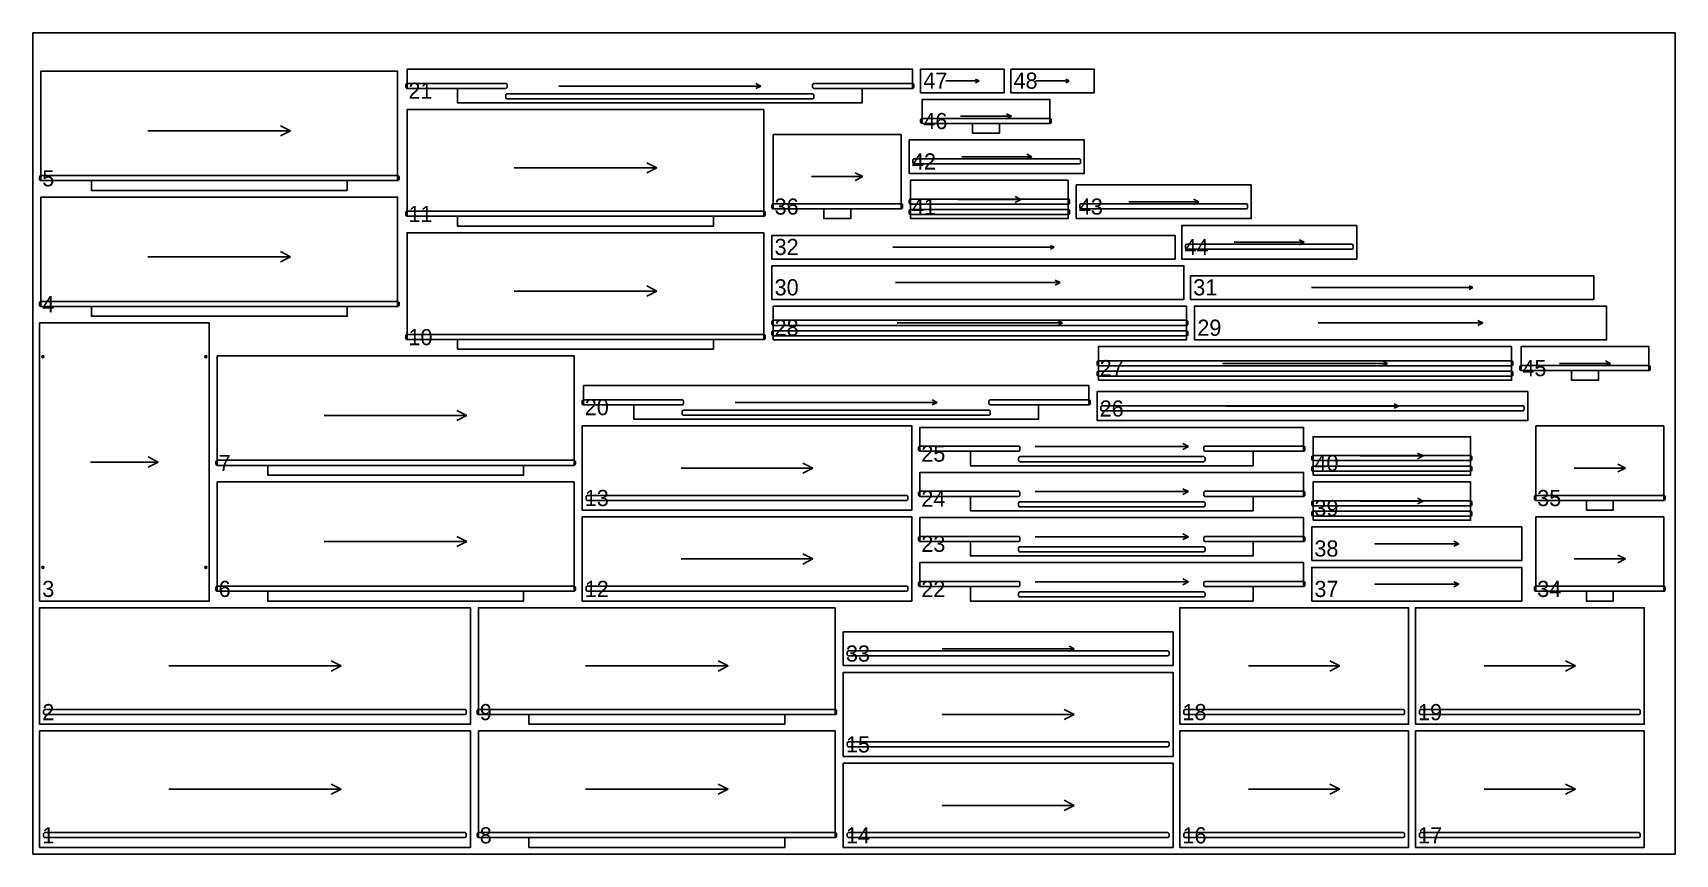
# Model space of a CAD drawing. Header units: millimetres. Extents: x 0 to 2440, y 0 to 1220.
import ezdxf

# ---------------------------------------------------------------- set-up
doc = ezdxf.new("R2010")
doc.units = ezdxf.units.MM
for name, color, linetype in [('A_SIDE_GROOVE_5.5', 7, 'Continuous'), ('B_SIDE_GROOVE_5.5', 7, 'Continuous'), ('EDGE_BANDING', 7, 'Continuous'), ('GRAIN_DIRECTION', 3, 'Continuous'), ('INSIDE_THROUGH', 7, 'Continuous'), ('OUTSIDE_THROUGH', 7, 'Continuous')]:
    doc.layers.add(name, color=color, linetype=linetype)
doc.layers.add('PART_LABELS', color=3, linetype='Continuous', plot=False)
doc.layers.add('SHEET_BOUNDARY', color=8, linetype='Continuous', plot=False)

msp = doc.modelspace()

# ---------------------------------------------------------------- linework, layer by layer
at = {"layer": 'A_SIDE_GROOVE_5.5'}
for points in [[(556.02, 1137.5), (702.53, 1137.5, 0.4142136), (704.53, 1139.5), (704.53, 1143, 0.4142136), (702.53, 1145), (556.02, 1145, 0.4142136), (554.02, 1143), (554.02, 1139.5, 0.4142136)], [(704.53, 1122), (1158.53, 1122, 0.4142136), (1160.53, 1124), (1160.53, 1127.5, 0.4142136), (1158.53, 1129.5), (704.53, 1129.5, 0.4142136), (702.53, 1127.5), (702.53, 1124, 0.4142136)], [(1160.53, 1137.5), (1307.04, 1137.5, 0.4142136), (1309.04, 1139.5), (1309.04, 1143, 0.4142136), (1307.04, 1145), (1160.53, 1145, 0.4142136), (1158.53, 1143), (1158.53, 1139.5, 0.4142136)], [(1321.04, 1085.5), (1511.06, 1085.5, 0.4142136), (1513.06, 1087.5), (1513.06, 1091, 0.4142136), (1511.06, 1093), (1321.04, 1093, 0.4142136), (1319.04, 1091), (1319.04, 1087.5, 0.4142136)], [(1309.56, 1025.5), (1554.56, 1025.5, 0.4142136), (1556.56, 1027.5), (1556.56, 1031, 0.4142136), (1554.56, 1033), (1309.56, 1033, 0.4142136), (1307.56, 1031), (1307.56, 1027.5, 0.4142136)], [(12, 1000.5), (542.02, 1000.5, 0.4142136), (544.02, 1002.5), (544.02, 1006, 0.4142136), (542.02, 1008), (12, 1008, 0.4142136), (10, 1006), (10, 1002.5, 0.4142136)], [(556.02, 947.5), (1086.04, 947.5, 0.4142136), (1088.04, 949.5), (1088.04, 953, 0.4142136), (1086.04, 955), (556.02, 955, 0.4142136), (554.02, 953), (554.02, 949.5, 0.4142136)], [(1100.04, 958.5), (1290.06, 958.5, 0.4142136), (1292.06, 960.5), (1292.06, 964, 0.4142136), (1290.06, 966), (1100.04, 966, 0.4142136), (1098.04, 964), (1098.04, 960.5, 0.4142136)], [(1304.06, 965.5), (1538.08, 965.5, 0.4142136), (1540.08, 967.5), (1540.08, 971, 0.4142136), (1538.08, 973), (1304.06, 973, 0.4142136), (1302.06, 971), (1302.06, 967.5, 0.4142136)], [(1557.58, 958.5), (1802.58, 958.5, 0.4142136), (1804.58, 960.5), (1804.58, 964, 0.4142136), (1802.58, 966), (1557.58, 966, 0.4142136), (1555.58, 964), (1555.58, 960.5, 0.4142136)], [(1714.54, 898.5), (1959.54, 898.5, 0.4142136), (1961.54, 900.5), (1961.54, 904, 0.4142136), (1959.54, 906), (1714.54, 906, 0.4142136), (1712.54, 904), (1712.54, 900.5, 0.4142136)], [(12, 813.5), (542.02, 813.5, 0.4142136), (544.02, 815.5), (544.02, 819, 0.4142136), (542.02, 821), (12, 821, 0.4142136), (10, 819), (10, 815.5, 0.4142136)], [(1100.04, 785.5), (1714.06, 785.5, 0.4142136), (1716.06, 787.5), (1716.06, 791, 0.4142136), (1714.06, 793), (1100.04, 793, 0.4142136), (1098.04, 791), (1098.04, 787.5, 0.4142136)], [(556.02, 764.5), (1086.04, 764.5, 0.4142136), (1088.04, 766.5), (1088.04, 770, 0.4142136), (1086.04, 772), (556.02, 772, 0.4142136), (554.02, 770), (554.02, 766.5, 0.4142136)], [(1583.04, 725.5), (2197.06, 725.5, 0.4142136), (2199.06, 727.5), (2199.06, 731, 0.4142136), (2197.06, 733), (1583.04, 733, 0.4142136), (1581.04, 731), (1581.04, 727.5, 0.4142136)], [(2211.06, 718.5), (2401.08, 718.5, 0.4142136), (2403.08, 720.5), (2403.08, 724, 0.4142136), (2401.08, 726), (2211.06, 726, 0.4142136), (2209.06, 724), (2209.06, 720.5, 0.4142136)], [(818.02, 667.5), (964.53, 667.5, 0.4142136), (966.53, 669.5), (966.53, 673, 0.4142136), (964.53, 675), (818.02, 675, 0.4142136), (816.02, 673), (816.02, 669.5, 0.4142136)], [(966.53, 652), (1420.53, 652, 0.4142136), (1422.53, 654), (1422.53, 657.5, 0.4142136), (1420.53, 659.5), (966.53, 659.5, 0.4142136), (964.53, 657.5), (964.53, 654, 0.4142136)], [(1422.53, 667.5), (1569.04, 667.5, 0.4142136), (1571.04, 669.5), (1571.04, 673, 0.4142136), (1569.04, 675), (1422.53, 675, 0.4142136), (1420.53, 673), (1420.53, 669.5, 0.4142136)], [(1588.54, 658.5), (2213.54, 658.5, 0.4142136), (2215.54, 660.5), (2215.54, 664, 0.4142136), (2213.54, 666), (1588.54, 666, 0.4142136), (1586.54, 664), (1586.54, 660.5, 0.4142136)], [(1318.02, 598.5), (1464.53, 598.5, 0.4142136), (1466.53, 600.5), (1466.53, 604, 0.4142136), (1464.53, 606), (1318.02, 606, 0.4142136), (1316.02, 604), (1316.02, 600.5, 0.4142136)], [(1466.53, 583), (1739.53, 583, 0.4142136), (1741.53, 585), (1741.53, 588.5, 0.4142136), (1739.53, 590.5), (1466.53, 590.5, 0.4142136), (1464.53, 588.5), (1464.53, 585, 0.4142136)], [(1741.53, 598.5), (1888.04, 598.5, 0.4142136), (1890.04, 600.5), (1890.04, 604, 0.4142136), (1888.04, 606), (1741.53, 606, 0.4142136), (1739.53, 604), (1739.53, 600.5, 0.4142136)], [(1902.04, 584.5), (2136.06, 584.5, 0.4142136), (2138.06, 586.5), (2138.06, 590, 0.4142136), (2136.06, 592), (1902.04, 592, 0.4142136), (1900.04, 590), (1900.04, 586.5, 0.4142136)], [(274, 577.5), (804.02, 577.5, 0.4142136), (806.02, 579.5), (806.02, 583, 0.4142136), (804.02, 585), (274, 585, 0.4142136), (272, 583), (272, 579.5, 0.4142136)], [(1318.02, 531.5), (1464.53, 531.5, 0.4142136), (1466.53, 533.5), (1466.53, 537, 0.4142136), (1464.53, 539), (1318.02, 539, 0.4142136), (1316.02, 537), (1316.02, 533.5, 0.4142136)], [(1741.53, 531.5), (1888.04, 531.5, 0.4142136), (1890.04, 533.5), (1890.04, 537, 0.4142136), (1888.04, 539), (1741.53, 539, 0.4142136), (1739.53, 537), (1739.53, 533.5, 0.4142136)], [(824.02, 525.5), (1298.02, 525.5, 0.4142136), (1300.02, 527.5), (1300.02, 531, 0.4142136), (1298.02, 533), (824.02, 533, 0.4142136), (822.02, 531), (822.02, 527.5, 0.4142136)], [(1466.53, 516), (1739.53, 516, 0.4142136), (1741.53, 518), (1741.53, 521.5, 0.4142136), (1739.53, 523.5), (1466.53, 523.5, 0.4142136), (1464.53, 521.5), (1464.53, 518, 0.4142136)], [(1902.04, 517.5), (2136.06, 517.5, 0.4142136), (2138.06, 519.5), (2138.06, 523, 0.4142136), (2136.06, 525), (1902.04, 525, 0.4142136), (1900.04, 523), (1900.04, 519.5, 0.4142136)], [(2233.04, 525.5), (2423.06, 525.5, 0.4142136), (2425.06, 527.5), (2425.06, 531, 0.4142136), (2423.06, 533), (2233.04, 533, 0.4142136), (2231.04, 531), (2231.04, 527.5, 0.4142136)], [(1318.02, 464.5), (1464.53, 464.5, 0.4142136), (1466.53, 466.5), (1466.53, 470, 0.4142136), (1464.53, 472), (1318.02, 472, 0.4142136), (1316.02, 470), (1316.02, 466.5, 0.4142136)], [(1741.53, 464.5), (1888.04, 464.5, 0.4142136), (1890.04, 466.5), (1890.04, 470, 0.4142136), (1888.04, 472), (1741.53, 472, 0.4142136), (1739.53, 470), (1739.53, 466.5, 0.4142136)], [(1466.53, 449), (1739.53, 449, 0.4142136), (1741.53, 451), (1741.53, 454.5, 0.4142136), (1739.53, 456.5), (1466.53, 456.5, 0.4142136), (1464.53, 454.5), (1464.53, 451, 0.4142136)], [(274, 390.5), (804.02, 390.5, 0.4142136), (806.02, 392.5), (806.02, 396, 0.4142136), (804.02, 398), (274, 398, 0.4142136), (272, 396), (272, 392.5, 0.4142136)], [(824.02, 390.5), (1298.02, 390.5, 0.4142136), (1300.02, 392.5), (1300.02, 396, 0.4142136), (1298.02, 398), (824.02, 398, 0.4142136), (822.02, 396), (822.02, 392.5, 0.4142136)], [(1318.02, 397.5), (1464.53, 397.5, 0.4142136), (1466.53, 399.5), (1466.53, 403, 0.4142136), (1464.53, 405), (1318.02, 405, 0.4142136), (1316.02, 403), (1316.02, 399.5, 0.4142136)], [(1741.53, 397.5), (1888.04, 397.5, 0.4142136), (1890.04, 399.5), (1890.04, 403, 0.4142136), (1888.04, 405), (1741.53, 405, 0.4142136), (1739.53, 403), (1739.53, 399.5, 0.4142136)], [(2233.04, 390.5), (2423.06, 390.5, 0.4142136), (2425.06, 392.5), (2425.06, 396, 0.4142136), (2423.06, 398), (2233.04, 398, 0.4142136), (2231.04, 396), (2231.04, 392.5, 0.4142136)], [(1466.53, 382), (1739.53, 382, 0.4142136), (1741.53, 384), (1741.53, 387.5, 0.4142136), (1739.53, 389.5), (1466.53, 389.5, 0.4142136), (1464.53, 387.5), (1464.53, 384, 0.4142136)], [(1212.02, 294.5), (1686.02, 294.5, 0.4142136), (1688.02, 296.5), (1688.02, 300, 0.4142136), (1686.02, 302), (1212.02, 302, 0.4142136), (1210.02, 300), (1210.02, 296.5, 0.4142136)], [(18, 207.5), (642, 207.5, 0.4142136), (644, 209.5), (644, 213, 0.4142136), (642, 215), (18, 215, 0.4142136), (16, 213), (16, 209.5, 0.4142136)], [(662, 207.5), (1192.02, 207.5, 0.4142136), (1194.02, 209.5), (1194.02, 213, 0.4142136), (1192.02, 215), (662, 215, 0.4142136), (660, 213), (660, 209.5, 0.4142136)], [(1712.02, 207.5), (2036.02, 207.5, 0.4142136), (2038.02, 209.5), (2038.02, 213, 0.4142136), (2036.02, 215), (1712.02, 215, 0.4142136), (1710.02, 213), (1710.02, 209.5, 0.4142136)], [(2062.02, 207.5), (2386.02, 207.5, 0.4142136), (2388.02, 209.5), (2388.02, 213, 0.4142136), (2386.02, 215), (2062.02, 215, 0.4142136), (2060.02, 213), (2060.02, 209.5, 0.4142136)], [(1212.02, 159.5), (1686.02, 159.5, 0.4142136), (1688.02, 161.5), (1688.02, 165, 0.4142136), (1686.02, 167), (1212.02, 167, 0.4142136), (1210.02, 165), (1210.02, 161.5, 0.4142136)], [(18, 24.5), (642, 24.5, 0.4142136), (644, 26.5), (644, 30, 0.4142136), (642, 32), (18, 32, 0.4142136), (16, 30), (16, 26.5, 0.4142136)], [(662, 24.5), (1192.02, 24.5, 0.4142136), (1194.02, 26.5), (1194.02, 30, 0.4142136), (1192.02, 32), (662, 32, 0.4142136), (660, 30), (660, 26.5, 0.4142136)], [(1212.02, 24.5), (1686.02, 24.5, 0.4142136), (1688.02, 26.5), (1688.02, 30, 0.4142136), (1686.02, 32), (1212.02, 32, 0.4142136), (1210.02, 30), (1210.02, 26.5, 0.4142136)], [(1712.02, 24.5), (2036.02, 24.5, 0.4142136), (2038.02, 26.5), (2038.02, 30, 0.4142136), (2036.02, 32), (1712.02, 32, 0.4142136), (1710.02, 30), (1710.02, 26.5, 0.4142136)], [(2062.02, 24.5), (2386.02, 24.5, 0.4142136), (2388.02, 26.5), (2388.02, 30, 0.4142136), (2386.02, 32), (2062.02, 32, 0.4142136), (2060.02, 30), (2060.02, 26.5, 0.4142136)]]:
    msp.add_lwpolyline(points, format="xyb", close=True, dxfattribs=at)
at = {"layer": 'B_SIDE_GROOVE_5.5'}
for points in [[(1304.06, 950), (1538.08, 950, 0.4142136), (1540.08, 952), (1540.08, 955.5, 0.4142136), (1538.08, 957.5), (1304.06, 957.5, 0.4142136), (1302.06, 955.5), (1302.06, 952, 0.4142136)], [(1100.04, 770), (1714.06, 770, 0.4142136), (1716.06, 772), (1716.06, 775.5, 0.4142136), (1714.06, 777.5), (1100.04, 777.5, 0.4142136), (1098.04, 775.5), (1098.04, 772, 0.4142136)], [(1583.04, 710), (2197.06, 710, 0.4142136), (2199.06, 712), (2199.06, 715.5, 0.4142136), (2197.06, 717.5), (1583.04, 717.5, 0.4142136), (1581.04, 715.5), (1581.04, 712, 0.4142136)], [(1902.04, 569), (2136.06, 569, 0.4142136), (2138.06, 571), (2138.06, 574.5, 0.4142136), (2136.06, 576.5), (1902.04, 576.5, 0.4142136), (1900.04, 574.5), (1900.04, 571, 0.4142136)], [(1902.04, 502), (2136.06, 502, 0.4142136), (2138.06, 504), (2138.06, 507.5, 0.4142136), (2136.06, 509.5), (1902.04, 509.5, 0.4142136), (1900.04, 507.5), (1900.04, 504, 0.4142136)]]:
    msp.add_lwpolyline(points, format="xyb", close=True, dxfattribs=at)
at = {"layer": 'EDGE_BANDING'}
for p, q in [((12.01, 1163), (542.01, 1163)), ((556.03, 1166), (1307.03, 1166)), ((1319.04, 1131), (1443.04, 1131)), ((1453.04, 1131), (1577.04, 1131)), ((556.03, 1106), (1086.03, 1106)), ((631.03, 1116), (1232.03, 1116)), ((1321.05, 1121), (1511.05, 1121)), ((1100.05, 1069), (1290.05, 1069)), ((1302.06, 1061), (1562.06, 1061)), ((1396.05, 1071), (1436.05, 1071)), ((1562.06, 1011), (1562.06, 1061)), ((1302.06, 1011), (1562.06, 1011)), ((1304.07, 1001), (1538.07, 1001)), ((12.01, 976), (542.01, 976)), ((87.01, 986), (467.01, 986)), ((1550.08, 994), (1810.08, 994)), ((1550.08, 944), (1550.08, 994)), ((631.03, 933), (1011.03, 933)), ((1175.05, 944), (1215.05, 944)), ((1304.07, 944), (1538.07, 944)), ((1550.08, 944), (1810.08, 944)), ((1707.04, 934), (1967.04, 934)), ((1967.04, 884), (1967.04, 934)), ((556.03, 923), (1086.03, 923)), ((1098.04, 884), (1098.04, 919)), ((1098.04, 884), (1697.04, 884)), ((1707.04, 884), (1967.04, 884)), ((1098.04, 824), (1098.04, 874)), ((1720.04, 824), (1720.04, 859)), ((1098.04, 824), (1710.04, 824)), ((1100.05, 814), (1714.05, 814)), ((1720.04, 824), (2319.04, 824)), ((1726.06, 764), (1726.06, 814)), ((87.01, 799), (467.01, 799)), ((1100.05, 764), (1714.05, 764)), ((1726.06, 764), (2338.06, 764)), ((274.01, 740), (804.01, 740)), ((631.03, 750), (1011.03, 750)), ((1583.05, 754), (2197.05, 754)), ((2211.07, 754), (2401.07, 754)), ((818.03, 696), (1569.03, 696)), ((1581.04, 687), (2221.04, 687)), ((1583.05, 704), (2197.05, 704)), ((2221.04, 644), (2221.04, 687)), ((2286.07, 704), (2326.07, 704)), ((816.02, 636), (1306.02, 636)), ((893.03, 646), (1494.03, 646)), ((1306.02, 511), (1306.02, 636)), ((1581.04, 644), (2221.04, 644)), ((2233.05, 636), (2423.05, 636)), ((1318.03, 634), (1888.03, 634)), ((1902.05, 620), (2136.05, 620)), ((349.01, 563), (729.01, 563)), ((1318.03, 567), (1888.03, 567)), ((1393.03, 577), (1813.03, 577)), ((1902.05, 563), (2136.05, 563)), ((274.01, 553), (804.01, 553)), ((1902.05, 553), (2136.05, 553)), ((816.02, 511), (1306.02, 511)), ((816.02, 501), (1306.02, 501)), ((816.02, 376), (816.02, 501)), ((1318.03, 500), (1888.03, 500)), ((1393.03, 510), (1813.03, 510)), ((1902.05, 496), (2136.05, 496)), ((2233.05, 501), (2423.05, 501)), ((2308.05, 511), (2348.05, 511)), ((1900.04, 436), (1900.04, 486)), ((1393.03, 443), (1813.03, 443)), ((1318.03, 433), (1888.03, 433)), ((1900.04, 436), (2212.04, 436)), ((1900.04, 376), (1900.04, 426)), ((10, 366), (650, 366)), ((349.01, 376), (729.01, 376)), ((650, 193), (650, 366)), ((662.01, 366), (1192.01, 366)), ((816.02, 376), (1306.02, 376)), ((1393.03, 376), (1813.03, 376)), ((1704.02, 366), (2044.02, 366)), ((1704.02, 193), (1704.02, 366)), ((1900.04, 376), (2212.04, 376)), ((2054.02, 366), (2394.02, 366)), ((2308.05, 376), (2348.05, 376)), ((2394.02, 193), (2394.02, 366)), ((1204.02, 330), (1694.02, 330)), ((1694.02, 280), (1694.02, 330)), ((1204.02, 280), (1694.02, 280)), ((1204.02, 270), (1694.02, 270)), ((1694.02, 145), (1694.02, 270)), ((10, 193), (650, 193)), ((10, 183), (650, 183)), ((10, 10), (10, 183)), ((662.01, 183), (1192.01, 183)), ((737.01, 193), (1117.01, 193)), ((1704.02, 193), (2044.02, 193)), ((1704.02, 183), (2044.02, 183)), ((1704.02, 10), (1704.02, 183)), ((2054.02, 193), (2394.02, 193)), ((2054.02, 183), (2394.02, 183)), ((2394.02, 10), (2394.02, 183)), ((1204.02, 145), (1694.02, 145)), ((1204.02, 135), (1694.02, 135)), ((1204.02, 10), (1204.02, 135)), ((10, 10), (650, 10)), ((737.01, 10), (1117.01, 10)), ((1204.02, 10), (1694.02, 10)), ((1704.02, 10), (2044.02, 10)), ((2054.02, 10), (2394.02, 10))]:
    msp.add_line(p, q, dxfattribs=at)
at = {"layer": 'GRAIN_DIRECTION'}
for p, q in [((1356.24, 1148.5), (1405.84, 1148.5)), ((1400.59, 1151.12), (1405.84, 1148.5)), ((1400.59, 1145.88), (1405.84, 1148.5)), ((1490.24, 1148.5), (1539.84, 1148.5)), ((1534.59, 1151.12), (1539.84, 1148.5)), ((1534.59, 1145.88), (1539.84, 1148.5)), ((781.33, 1141), (1081.73, 1141)), ((1074.23, 1144.75), (1081.73, 1141)), ((1074.23, 1137.25), (1081.73, 1141)), ((1446.55, 1099.75), (1454.05, 1096)), ((171.01, 1074.5), (383.01, 1074.5)), ((368.01, 1082), (383.01, 1074.5)), ((368.01, 1067), (383.01, 1074.5)), ((1378.05, 1096), (1454.05, 1096)), ((1446.55, 1092.25), (1454.05, 1096)), ((912.03, 1027), (927.03, 1019.5)), ((1380.06, 1036), (1484.06, 1036)), ((1476.56, 1039.75), (1484.06, 1036)), ((1476.56, 1032.25), (1484.06, 1036)), ((715.03, 1019.5), (927.03, 1019.5)), ((912.03, 1012), (927.03, 1019.5)), ((1157.05, 1006.5), (1233.05, 1006.5)), ((1221.65, 1012.2), (1233.05, 1006.5)), ((1221.65, 1000.8), (1233.05, 1006.5)), ((1459.32, 976.77), (1467.87, 972.5)), ((1374.27, 972.5), (1467.87, 972.5)), ((1459.32, 968.23), (1467.87, 972.5)), ((1628.08, 969), (1732.08, 969)), ((1724.58, 972.75), (1732.08, 969)), ((1724.58, 965.25), (1732.08, 969)), ((1512.09, 904.12), (1517.34, 901.5)), ((1785.04, 909), (1889.04, 909)), ((1881.54, 912.75), (1889.04, 909)), ((1881.54, 905.25), (1889.04, 909)), ((171.01, 887.5), (383.01, 887.5)), ((368.01, 895), (383.01, 887.5)), ((368.01, 880), (383.01, 887.5)), ((1277.74, 901.5), (1517.34, 901.5)), ((1512.09, 898.88), (1517.34, 901.5)), ((715.03, 836.5), (927.03, 836.5)), ((912.03, 844), (927.03, 836.5)), ((912.03, 829), (927.03, 836.5)), ((1281.64, 849), (1526.44, 849)), ((1518.94, 852.75), (1526.44, 849)), ((1518.94, 845.25), (1526.44, 849)), ((1899.74, 841.5), (2139.34, 841.5)), ((2134.09, 844.12), (2139.34, 841.5)), ((2134.09, 838.88), (2139.34, 841.5)), ((1284.25, 789), (1529.85, 789)), ((1522.35, 792.75), (1529.85, 789)), ((1522.35, 785.25), (1529.85, 789)), ((1909.66, 789), (2154.46, 789)), ((2146.96, 792.75), (2154.46, 789)), ((2146.96, 785.25), (2154.46, 789)), ((2005.35, 732.75), (2012.85, 729)), ((2336.57, 732.75), (2344.07, 729)), ((1767.25, 729), (2012.85, 729)), ((2005.35, 725.25), (2012.85, 729)), ((2268.07, 729), (2344.07, 729)), ((2336.57, 725.25), (2344.07, 729)), ((630.01, 659), (645.01, 651.5)), ((1043.33, 671), (1343.73, 671)), ((1336.23, 674.75), (1343.73, 671)), ((1336.23, 667.25), (1343.73, 671)), ((1773.04, 665.5), (2029.04, 665.5)), ((2022.59, 668.73), (2029.04, 665.5)), ((2022.59, 662.27), (2029.04, 665.5)), ((433.01, 651.5), (645.01, 651.5)), ((630.01, 644), (645.01, 651.5)), ((171.4, 590), (186.4, 582.5)), ((1489.03, 605.5), (1717.03, 605.5)), ((1708.48, 609.77), (1717.03, 605.5)), ((1708.48, 601.23), (1717.03, 605.5)), ((1972.25, 591.5), (2065.85, 591.5)), ((2057.3, 595.77), (2065.85, 591.5)), ((2057.3, 587.23), (2065.85, 591.5)), ((85.6, 582.5), (186.4, 582.5)), ((171.4, 575), (186.4, 582.5)), ((963.02, 573.5), (1159.02, 573.5)), ((1144.02, 581), (1159.02, 573.5)), ((1144.02, 566), (1159.02, 573.5)), ((2290.05, 573.5), (2366.05, 573.5)), ((2354.65, 579.2), (2366.05, 573.5)), ((2354.65, 567.8), (2366.05, 573.5)), ((1489.03, 538.5), (1717.03, 538.5)), ((1708.48, 542.77), (1717.03, 538.5)), ((1708.48, 534.23), (1717.03, 538.5)), ((1972.25, 524.5), (2065.85, 524.5)), ((2057.3, 528.77), (2065.85, 524.5)), ((2057.3, 520.23), (2065.85, 524.5)), ((433.01, 464.5), (645.01, 464.5)), ((630.01, 472), (645.01, 464.5)), ((630.01, 457), (645.01, 464.5)), ((1489.03, 471.5), (1717.03, 471.5)), ((1708.48, 475.77), (1717.03, 471.5)), ((1708.48, 467.23), (1717.03, 471.5)), ((2110.94, 464.75), (2118.44, 461)), ((1144.02, 446), (1159.02, 438.5)), ((1993.64, 461), (2118.44, 461)), ((2110.94, 457.25), (2118.44, 461)), ((2354.65, 444.2), (2366.05, 438.5)), ((963.02, 438.5), (1159.02, 438.5)), ((1144.02, 431), (1159.02, 438.5)), ((2290.05, 438.5), (2366.05, 438.5)), ((2354.65, 432.8), (2366.05, 438.5)), ((1489.03, 404.5), (1717.03, 404.5)), ((1708.48, 408.77), (1717.03, 404.5)), ((1708.48, 400.23), (1717.03, 404.5)), ((1993.64, 401), (2118.44, 401)), ((2110.94, 404.75), (2118.44, 401)), ((2110.94, 397.25), (2118.44, 401)), ((1351.02, 305), (1547.02, 305)), ((1539.52, 308.75), (1547.02, 305)), ((1539.52, 301.25), (1547.02, 305)), ((202, 279.5), (458, 279.5)), ((443, 287), (458, 279.5)), ((443, 272), (458, 279.5)), ((821.01, 279.5), (1033.01, 279.5)), ((1018.01, 287), (1033.01, 279.5)), ((1018.01, 272), (1033.01, 279.5)), ((1806.02, 279.5), (1942.02, 279.5)), ((1927.02, 287), (1942.02, 279.5)), ((1927.02, 272), (1942.02, 279.5)), ((2156.02, 279.5), (2292.02, 279.5)), ((2277.02, 287), (2292.02, 279.5)), ((2277.02, 272), (2292.02, 279.5)), ((1351.02, 207.5), (1547.02, 207.5)), ((1532.02, 215), (1547.02, 207.5)), ((1532.02, 200), (1547.02, 207.5)), ((443, 104), (458, 96.5)), ((1018.01, 104), (1033.01, 96.5)), ((1927.02, 104), (1942.02, 96.5)), ((2277.02, 104), (2292.02, 96.5)), ((202, 96.5), (458, 96.5)), ((443, 89), (458, 96.5)), ((821.01, 96.5), (1033.01, 96.5)), ((1018.01, 89), (1033.01, 96.5)), ((1532.02, 80), (1547.02, 72.5)), ((1806.02, 96.5), (1942.02, 96.5)), ((1927.02, 89), (1942.02, 96.5)), ((2156.02, 96.5), (2292.02, 96.5)), ((2277.02, 89), (2292.02, 96.5)), ((1351.02, 72.5), (1547.02, 72.5)), ((1532.02, 65), (1547.02, 72.5))]:
    msp.add_line(p, q, dxfattribs=at)
at = {"layer": 'INSIDE_THROUGH'}
for centre in [(15, 739), (257, 739), (15, 426), (257, 426)]:
    msp.add_circle(centre, 1.5, dxfattribs=at)
at = {"layer": 'OUTSIDE_THROUGH'}
for points in [[(87.01, 1000.5), (87.01, 986), (467.01, 986), (467.01, 1000.5), (542.01, 1000.5), (542.01, 1163), (12.01, 1163), (12.01, 1000.5)], [(631.03, 1137.5), (631.03, 1116), (1232.03, 1116), (1232.03, 1137.5), (1307.03, 1137.5), (1307.03, 1166), (556.03, 1166), (556.03, 1137.5)], [(1319.04, 1131), (1443.04, 1131), (1443.04, 1166), (1319.04, 1166)], [(1453.04, 1131), (1577.04, 1131), (1577.04, 1166), (1453.04, 1166)], [(631.03, 947.5), (631.03, 933), (1011.03, 933), (1011.03, 947.5), (1086.03, 947.5), (1086.03, 1106), (556.03, 1106), (556.03, 947.5)], [(1396.05, 1085.5), (1396.05, 1071), (1436.05, 1071), (1436.05, 1085.5), (1511.05, 1085.5), (1511.05, 1121), (1321.05, 1121), (1321.05, 1085.5)], [(1175.05, 958.5), (1175.05, 944), (1215.05, 944), (1215.05, 958.5), (1290.05, 958.5), (1290.05, 1069), (1100.05, 1069), (1100.05, 958.5)], [(1302.06, 1011), (1562.06, 1011), (1562.06, 1061), (1302.06, 1061)], [(1304.07, 944), (1538.07, 944), (1538.07, 1001), (1304.07, 1001)], [(87.01, 813.5), (87.01, 799), (467.01, 799), (467.01, 813.5), (542.01, 813.5), (542.01, 976), (12.01, 976), (12.01, 813.5)], [(1550.08, 944), (1810.08, 944), (1810.08, 994), (1550.08, 994)], [(1707.04, 884), (1967.04, 884), (1967.04, 934), (1707.04, 934)], [(631.03, 764.5), (631.03, 750), (1011.03, 750), (1011.03, 764.5), (1086.03, 764.5), (1086.03, 923), (556.03, 923), (556.03, 764.5)], [(1098.04, 884), (1697.04, 884), (1697.04, 919), (1098.04, 919)], [(1098.04, 824), (1710.04, 824), (1710.04, 874), (1098.04, 874)], [(1720.04, 824), (2319.04, 824), (2319.04, 859), (1720.04, 859)], [(1100.05, 764), (1714.05, 764), (1714.05, 814), (1100.05, 814)], [(1726.06, 764), (2338.06, 764), (2338.06, 814), (1726.06, 814)], [(10, 376), (262, 376), (262, 789), (10, 789)], [(349.01, 577.5), (349.01, 563), (729.01, 563), (729.01, 577.5), (804.01, 577.5), (804.01, 740), (274.01, 740), (274.01, 577.5)], [(1583.05, 704), (2197.05, 704), (2197.05, 754), (1583.05, 754)], [(2286.07, 718.5), (2286.07, 704), (2326.07, 704), (2326.07, 718.5), (2401.07, 718.5), (2401.07, 754), (2211.07, 754), (2211.07, 718.5)], [(893.03, 667.5), (893.03, 646), (1494.03, 646), (1494.03, 667.5), (1569.03, 667.5), (1569.03, 696), (818.03, 696), (818.03, 667.5)], [(1581.04, 644), (2221.04, 644), (2221.04, 687), (1581.04, 687)], [(816.02, 511), (1306.02, 511), (1306.02, 636), (816.02, 636)], [(2308.05, 525.5), (2308.05, 511), (2348.05, 511), (2348.05, 525.5), (2423.05, 525.5), (2423.05, 636), (2233.05, 636), (2233.05, 525.5)], [(1393.03, 598.5), (1393.03, 577), (1813.03, 577), (1813.03, 598.5), (1888.03, 598.5), (1888.03, 634), (1318.03, 634), (1318.03, 598.5)], [(1902.05, 563), (2136.05, 563), (2136.05, 620), (1902.05, 620)], [(1393.03, 531.5), (1393.03, 510), (1813.03, 510), (1813.03, 531.5), (1888.03, 531.5), (1888.03, 567), (1318.03, 567), (1318.03, 531.5)], [(349.01, 390.5), (349.01, 376), (729.01, 376), (729.01, 390.5), (804.01, 390.5), (804.01, 553), (274.01, 553), (274.01, 390.5)], [(1902.05, 496), (2136.05, 496), (2136.05, 553), (1902.05, 553)], [(816.02, 376), (1306.02, 376), (1306.02, 501), (816.02, 501)], [(1393.03, 464.5), (1393.03, 443), (1813.03, 443), (1813.03, 464.5), (1888.03, 464.5), (1888.03, 500), (1318.03, 500), (1318.03, 464.5)], [(2308.05, 390.5), (2308.05, 376), (2348.05, 376), (2348.05, 390.5), (2423.05, 390.5), (2423.05, 501), (2233.05, 501), (2233.05, 390.5)], [(1900.04, 436), (2212.04, 436), (2212.04, 486), (1900.04, 486)], [(1393.03, 397.5), (1393.03, 376), (1813.03, 376), (1813.03, 397.5), (1888.03, 397.5), (1888.03, 433), (1318.03, 433), (1318.03, 397.5)], [(1900.04, 376), (2212.04, 376), (2212.04, 426), (1900.04, 426)], [(10, 193), (650, 193), (650, 366), (10, 366)], [(737.01, 207.5), (737.01, 193), (1117.01, 193), (1117.01, 207.5), (1192.01, 207.5), (1192.01, 366), (662.01, 366), (662.01, 207.5)], [(1704.02, 193), (2044.02, 193), (2044.02, 366), (1704.02, 366)], [(2054.02, 193), (2394.02, 193), (2394.02, 366), (2054.02, 366)], [(1204.02, 280), (1694.02, 280), (1694.02, 330), (1204.02, 330)], [(1204.02, 145), (1694.02, 145), (1694.02, 270), (1204.02, 270)], [(10, 10), (650, 10), (650, 183), (10, 183)], [(737.01, 24.5), (737.01, 10), (1117.01, 10), (1117.01, 24.5), (1192.01, 24.5), (1192.01, 183), (662.01, 183), (662.01, 24.5)], [(1704.02, 10), (2044.02, 10), (2044.02, 183), (1704.02, 183)], [(2054.02, 10), (2394.02, 10), (2394.02, 183), (2054.02, 183)], [(1204.02, 10), (1694.02, 10), (1694.02, 135), (1204.02, 135)]]:
    msp.add_lwpolyline(points, close=True, dxfattribs=at)
at = {"layer": 'SHEET_BOUNDARY'}
msp.add_lwpolyline([(0, 0), (2440, 0), (2440, 1220), (0, 1220)], close=True, dxfattribs=at)

# ---------------------------------------------------------------- texts
at = {"layer": 'PART_LABELS'}
for s, p in [('47', (1323.04, 1137)), ('48', (1457.04, 1137)), ('21', (558.02, 1122)), ('46', (1323.04, 1077)), ('42', (1306.06, 1017)), ('5', (14, 992)), ('11', (558.02, 939)), ('36', (1102.04, 950)), ('41', (1306.06, 950)), ('43', (1554.08, 950)), ('32', (1102.04, 890)), ('44', (1711.04, 890)), ('30', (1102.04, 830)), ('31', (1724.04, 830)), ('4', (14, 805)), ('28', (1102.04, 770)), ('29', (1730.06, 770)), ('10', (558.02, 756)), ('27', (1585.04, 710)), ('45', (2213.06, 710)), ('20', (820.02, 652)), ('26', (1585.04, 650)), ('7', (276, 569)), ('25', (1320.02, 583)), ('40', (1904.04, 569)), ('13', (820.02, 517)), ('24', (1320.02, 516)), ('35', (2235.04, 517)), ('39', (1904.04, 502)), ('23', (1320.02, 449)), ('38', (1904.04, 442)), ('3', (14, 382)), ('6', (276, 382)), ('12', (820.02, 382)), ('22', (1320.02, 382)), ('37', (1904.04, 382)), ('34', (2235.04, 382)), ('33', (1208.02, 286)), ('2', (14, 199)), ('9', (664, 199)), ('18', (1708.02, 199)), ('19', (2058.02, 199)), ('15', (1208.02, 151)), ('1', (14, 16)), ('8', (664, 16)), ('14', (1208.02, 16)), ('16', (1708.02, 16)), ('17', (2058.02, 16))]:
    msp.add_text(s, height=24, dxfattribs=at).set_placement(p)

doc.saveas('drawing.dxf')
